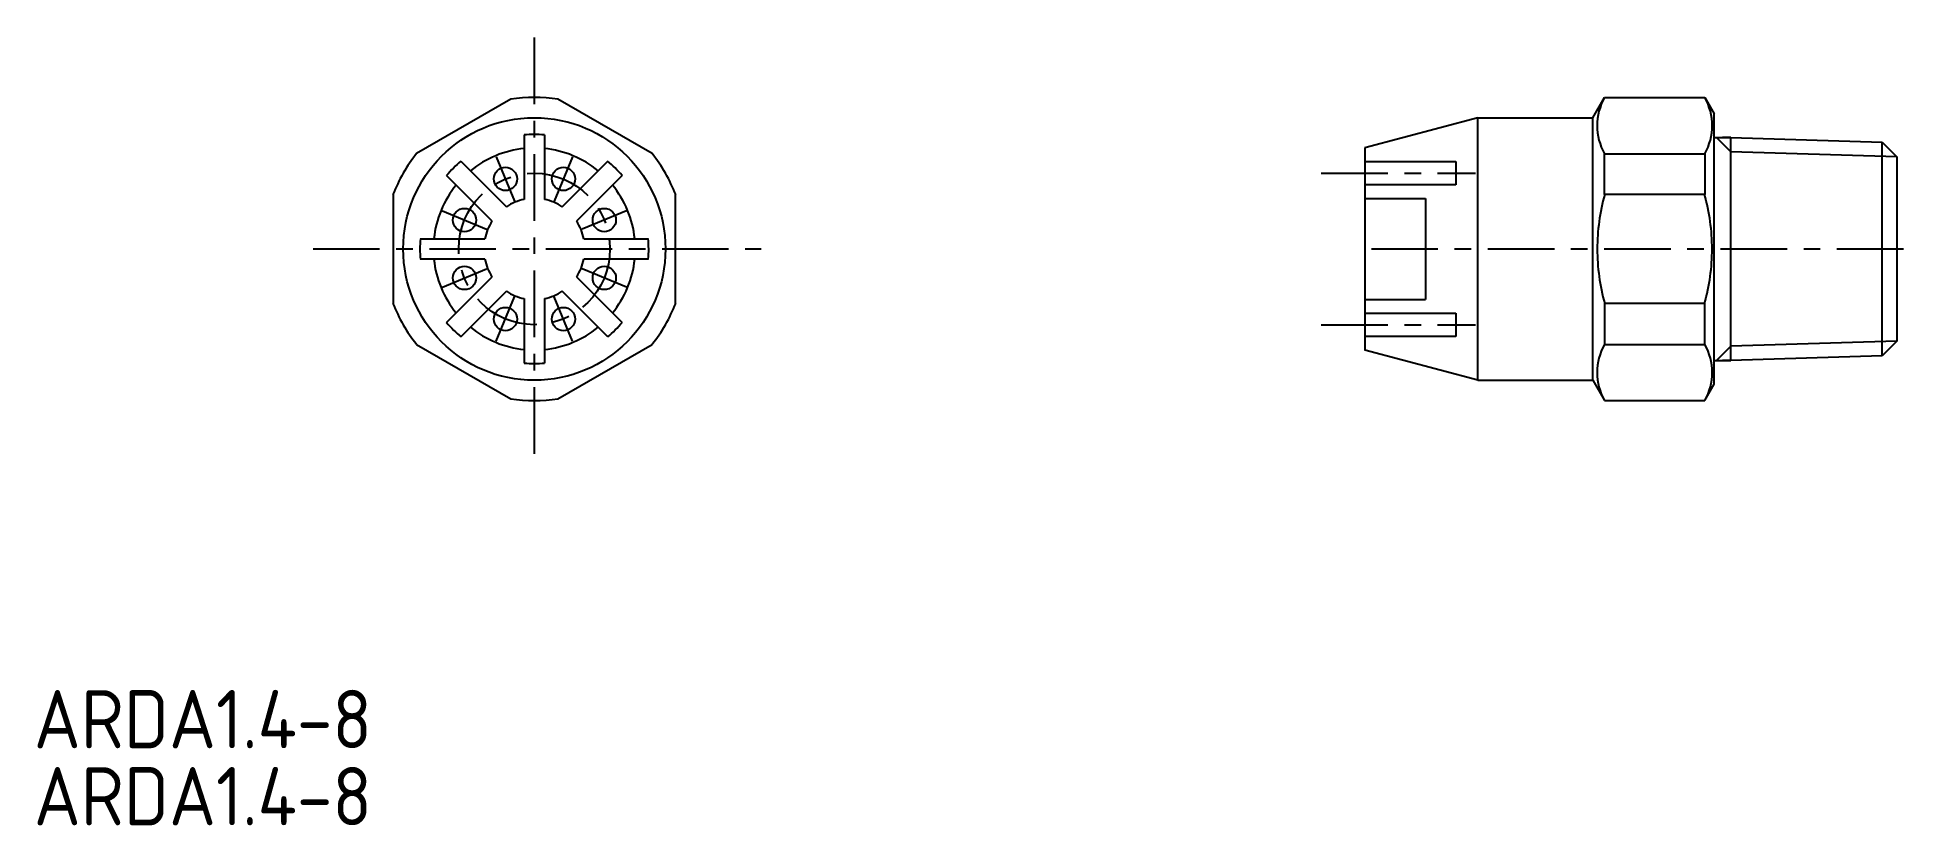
# Model space of a CAD drawing. Extents: x 522 to 635, y 74 to 121.
import ezdxf

# ---------------------------------------------------------------- set-up
doc = ezdxf.new("R2010")
doc.units = 0
doc.linetypes.add('CENTER', pattern=[7, 4, -1, 1, -1])
doc.linetypes.add('DASHED', pattern=[19.05, 12.7, -6.35])
doc.layers.get('0').update_dxf_attribs({"linetype": 'CONTINUOUS'})
doc.layers.add('CENTER', color=1, linetype='CENTER')
doc.styles.get("Standard").update_dxf_attribs({"font": 'ISOCP.SHX', "bigfont": 'bigfont'})

msp = doc.modelspace()

# ---------------------------------------------------------------- linework, layer by layer
at = {"color": 7, "linetype": 'CONTINUOUS'}
for p, q in [((550.55, 117.31), (544.89, 114.04)), ((559.05, 114.04), (553.39, 117.31)), ((615.65, 116.2), (616.35, 117.41)), ((616.35, 117.41), (622.38, 117.41)), ((622.38, 117.41), (622.94, 116.44)), ((608.73, 116.2), (601.94, 114.38)), ((608.73, 116.2), (615.65, 116.2)), ((608.73, 100.42), (608.73, 116.2)), ((615.65, 100.42), (615.65, 116.2)), ((622.94, 100.18), (622.94, 116.44)), ((551.37, 111.28), (551.37, 115.17)), ((552.58, 115.17), (552.58, 111.28)), ((601.94, 114.38), (601.94, 102.24)), ((622.94, 115.01), (623.94, 115.01)), ((623.94, 115.01), (623.44, 115.01)), ((623.94, 115.01), (633.05, 114.73)), ((623.94, 101.61), (623.94, 115.01)), ((633.05, 114.73), (633.94, 113.85)), ((633.05, 101.89), (633.05, 114.73)), ((547.55, 113.59), (550.3, 110.84)), ((553.65, 110.84), (556.39, 113.59)), ((601.94, 113.56), (607.4, 113.56)), ((607.4, 113.56), (607.4, 112.16)), ((616.35, 111.58), (616.35, 114.03)), ((616.35, 114.03), (622.38, 114.03)), ((622.38, 114.03), (622.38, 111.58)), ((633.94, 113.85), (633.94, 102.77)), ((549.44, 109.98), (546.69, 112.73)), ((557.25, 112.73), (554.51, 109.98)), ((607.4, 112.16), (601.94, 112.16)), ((543.47, 111.58), (543.47, 105.04)), ((560.47, 105.04), (560.47, 111.58)), ((622.38, 111.58), (616.35, 111.58)), ((545.11, 108.92), (549, 108.92)), ((554.95, 108.92), (558.83, 108.92)), ((549, 107.7), (545.11, 107.7)), ((558.83, 107.7), (554.95, 107.7)), ((546.69, 103.89), (549.44, 106.64)), ((554.51, 106.64), (557.25, 103.89)), ((550.3, 105.78), (547.55, 103.03)), ((551.37, 101.45), (551.37, 105.34)), ((552.58, 105.34), (552.58, 101.45)), ((556.39, 103.03), (553.65, 105.78)), ((601.94, 104.46), (607.4, 104.46)), ((607.4, 104.46), (607.4, 103.06)), ((616.35, 105.04), (616.35, 102.58)), ((622.38, 105.04), (616.35, 105.04)), ((622.38, 102.58), (622.38, 105.04)), ((607.4, 103.06), (601.94, 103.06)), ((544.89, 102.58), (550.55, 99.31)), ((553.39, 99.31), (559.05, 102.58)), ((608.73, 100.42), (601.94, 102.24)), ((616.35, 102.58), (622.38, 102.58)), ((633.05, 101.89), (623.94, 101.61)), ((633.94, 102.77), (633.05, 101.89)), ((622.94, 101.61), (623.94, 101.61)), ((623.94, 101.61), (623.44, 101.61)), ((608.73, 100.42), (615.65, 100.42)), ((615.65, 100.42), (616.35, 99.2)), ((622.38, 99.2), (622.94, 100.18)), ((616.35, 99.2), (622.38, 99.2))]:
    msp.add_line(p, q, dxfattribs=at)
at = {"color": 3, "linetype": 'CONTINUOUS'}
for p, q in [((623.08, 115.01), (623.94, 114.15)), ((633.94, 113.85), (623.94, 114.15)), ((623.94, 102.47), (623.08, 101.61)), ((633.94, 102.77), (623.94, 102.47))]:
    msp.add_line(p, q, dxfattribs=at)
at = {"color": 3, "linetype": 'DASHED'}
for p, q in [((601.94, 111.34), (605.58, 111.34)), ((605.58, 111.34), (605.58, 105.27)), ((601.94, 105.27), (605.58, 105.27))]:
    msp.add_line(p, q, dxfattribs=at)
at = {"color": 7, "linetype": 'CONTINUOUS'}
msp.add_circle((551.97, 108.31), 7.89, dxfattribs=at)
for centre in [(550.23, 112.52), (553.72, 112.52), (547.77, 110.05), (556.18, 110.05), (547.77, 106.57), (556.18, 106.57), (550.23, 104.1), (553.72, 104.1)]:
    msp.add_circle(centre, 0.7)
for centre, radius, start, end in [((551.97, 108.31), 9.11, 81.0395, 98.9605), ((619.28, 115.72), 3.38, 149.9994, 210.0006), ((619.45, 115.72), 3.38, 330, 30), ((551.97, 108.31), 6.07, 95.7392, 129.2608), ((551.97, 108.31), 6.88, 84.9408, 95.157), ((551.97, 108.31), 6.07, 50.7392, 84.2608), ((551.97, 108.31), 9.11, 141.0395, 158.9605), ((551.97, 108.31), 6.88, 129.9408, 140.157), ((551.97, 108.31), 6.88, 39.9408, 50.157), ((551.97, 108.31), 9.11, 21.0395, 38.9605), ((551.97, 108.31), 6.07, 140.7392, 174.2608), ((551.97, 108.31), 6.07, 5.7392, 39.2608), ((551.97, 108.31), 3.04, 101.537, 123.463), ((551.97, 108.31), 3.04, 56.537, 78.463), ((627.93, 108.31), 12.02, 164.2258, 180), ((610.8, 108.31), 12.02, 0, 15.7739), ((551.97, 108.31), 3.04, 146.537, 168.463), ((551.97, 108.31), 3.04, 11.537, 33.463), ((551.97, 108.31), 6.88, 174.9408, 185.157), ((551.97, 108.31), 6.88, 354.9408, 5.157), ((551.97, 108.31), 6.07, 185.7392, 219.2608), ((551.97, 108.31), 3.04, 191.537, 213.463), ((551.97, 108.31), 3.04, 326.537, 348.463), ((551.97, 108.31), 6.07, 320.7392, 354.2608), ((627.93, 108.31), 12.02, 180, 195.7742), ((610.8, 108.31), 12.02, 344.2261, 0), ((551.97, 108.31), 3.04, 236.537, 258.463), ((551.97, 108.31), 3.04, 281.537, 303.463), ((551.97, 108.31), 9.11, 201.0395, 218.9605), ((551.97, 108.31), 9.11, 321.0395, 338.9605), ((551.97, 108.31), 6.88, 219.9408, 230.157), ((551.97, 108.31), 6.07, 230.7392, 264.2608), ((551.97, 108.31), 6.07, 275.7392, 309.2608), ((551.97, 108.31), 6.88, 309.9408, 320.157), ((619.28, 100.89), 3.38, 149.9994, 210.0006), ((619.45, 100.89), 3.38, 330, 30), ((551.97, 108.31), 6.88, 264.9408, 275.157), ((551.97, 108.31), 9.11, 261.0395, 278.9605)]:
    msp.add_arc(centre, radius, start, end, dxfattribs=at)
at = {"layer": 'CENTER', "color": 1, "linetype": 'CENTER'}
for p, q in [((551.97, 121.01), (551.97, 95.91)), ((549.68, 113.84), (550.78, 111.19)), ((554.26, 113.84), (553.16, 111.19)), ((599.31, 112.86), (608.59, 112.86)), ((546.44, 110.6), (549.1, 109.5)), ((557.51, 110.6), (554.85, 109.5)), ((538.66, 108.31), (565.62, 108.31)), ((602.33, 108.31), (635.23, 108.31)), ((546.44, 106.02), (549.1, 107.12)), ((557.51, 106.02), (554.85, 107.12)), ((549.68, 102.78), (550.78, 105.43)), ((554.26, 102.78), (553.16, 105.43)), ((599.31, 103.76), (608.59, 103.76))]:
    msp.add_line(p, q, dxfattribs=at)
msp.add_circle((551.97, 108.31), 4.55, dxfattribs=at)

# ---------------------------------------------------------------- texts
at = {"color": 7, "linetype": 'CONTINUOUS'}
for p in [(521.86, 78.31), (521.86, 73.68)]:
    msp.add_text('ARDA1.4-8', height=3.5, dxfattribs=at).set_placement(p)

doc.saveas('drawing.dxf')
